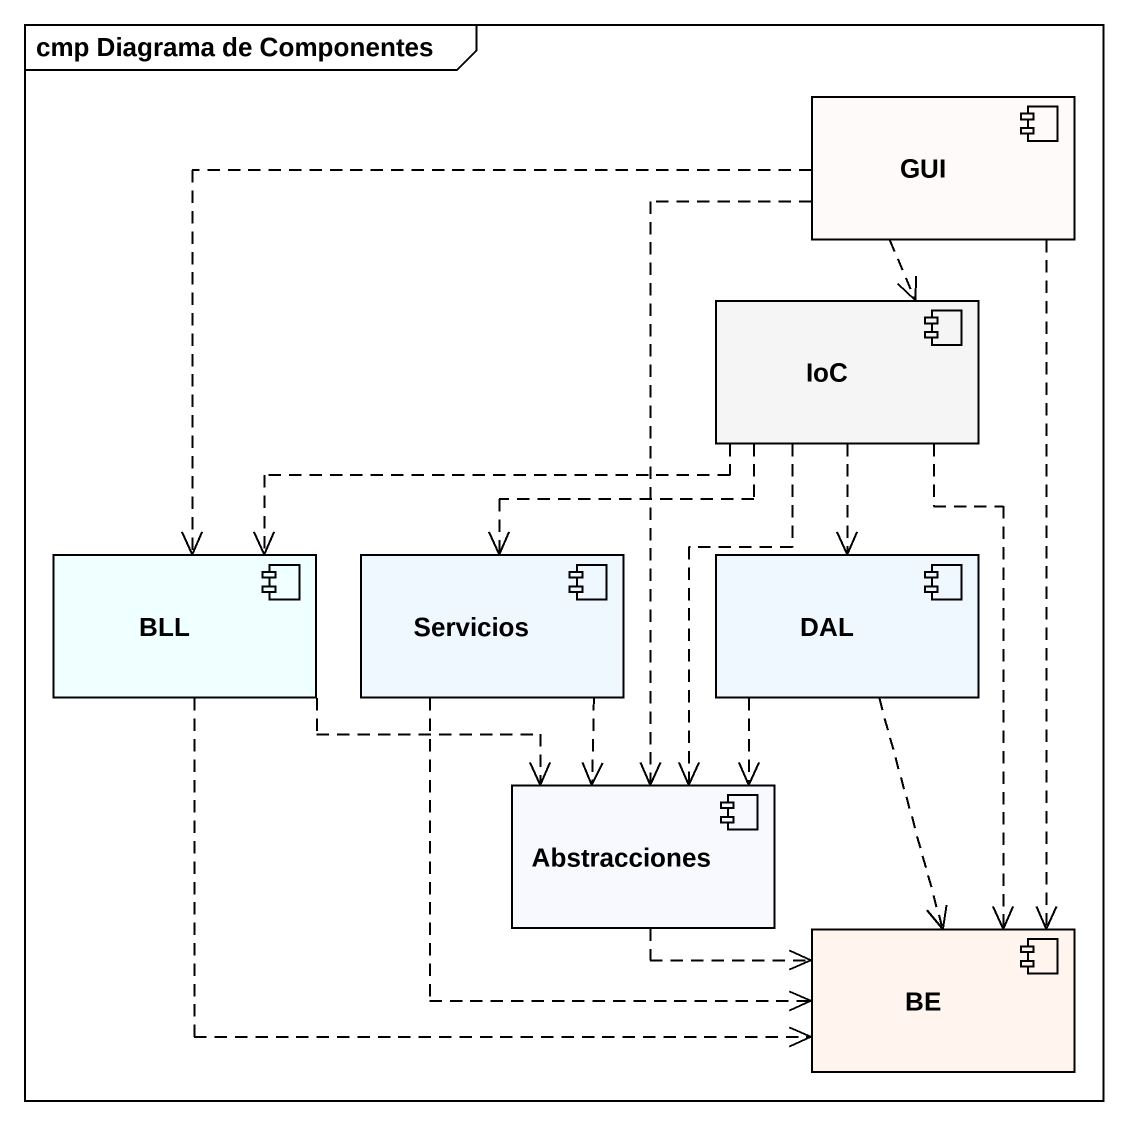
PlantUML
@startuml
mainframe cmp Diagrama de Componentes
component GUI #FFFAFA
component IoC #F5F5F5
component BLL #F0FFFF
component Servicios #F0F8FF
component DAL #F0F8FF
component Abstracciones #F8F8FF
component BE #FFF5EE
GUI ..> IoC
GUI ..> BLL
GUI ..> Abstracciones
GUI ..> BE
IoC .left.> BLL
IoC ..> Servicios
IoC ..> DAL
IoC ..> Abstracciones
IoC ..> BE
BLL .right.> Abstracciones
BLL .right.> BE
Servicios ..> Abstracciones
Servicios ..> BE
DAL ..> Abstracciones
DAL ..> BE
Abstracciones .right.> BE
@enduml
